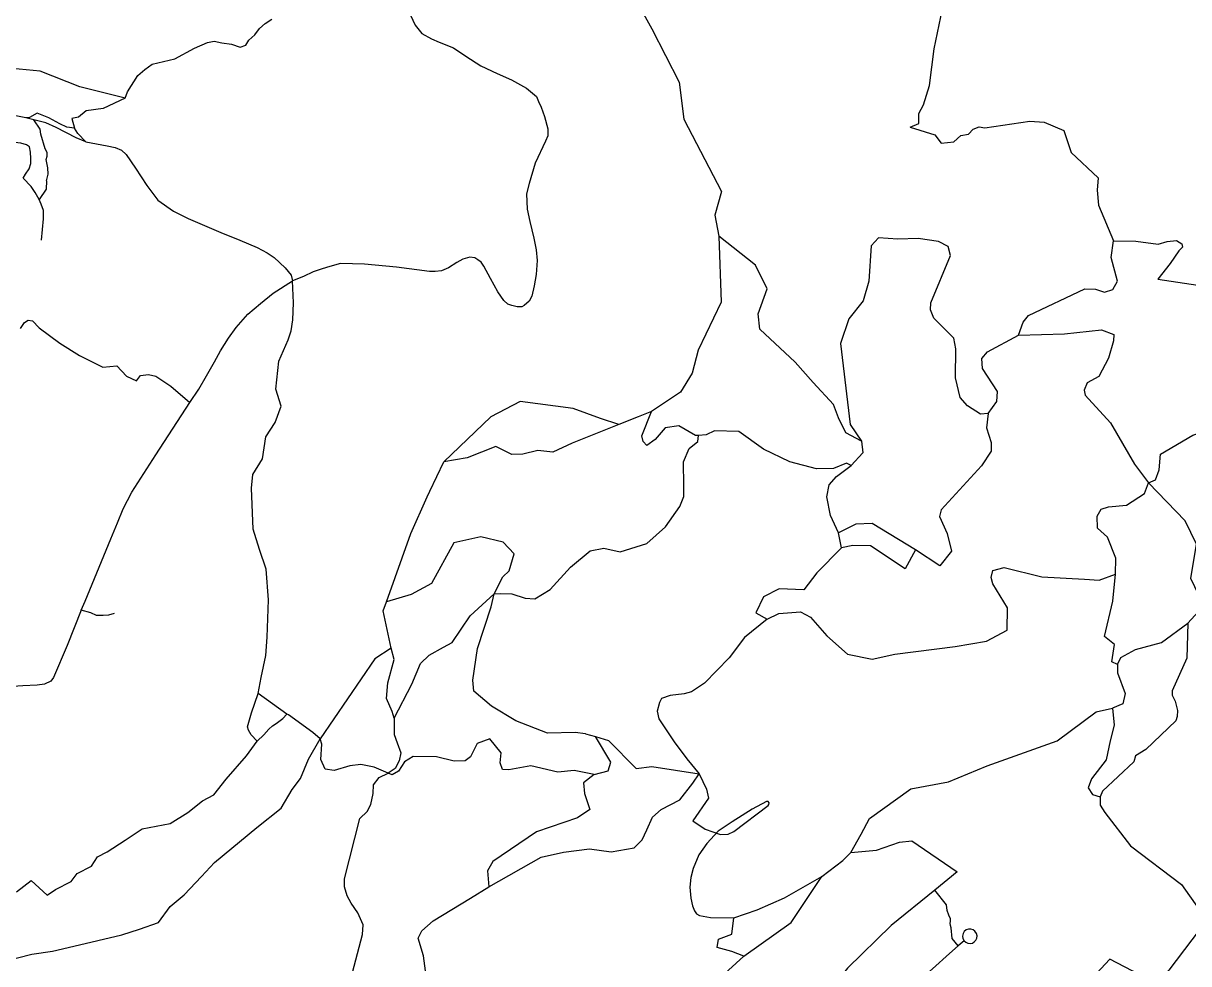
# Model space of a CAD drawing. Header units: inches. Extents: x 2740922 to 2751091, y 1249500 to 1259683.
# Drawn here: x 2744319 to 2745574, y 1254785 to 1255798 of the extents above; entities that cross this region are included whole.
import ezdxf

# ---------------------------------------------------------------- set-up
doc = ezdxf.new("R2010")
doc.units = ezdxf.units.IN
doc.header["$MEASUREMENT"] = 0

msp = doc.modelspace()

# ---------------------------------------------------------------- linework, layer by layer
for points in [[(2744732, 1255920.9), (2744730.9, 1255900), (2744730.7, 1255880.2), (2744729.3, 1255869), (2744724, 1255847.9), (2744724.6, 1255833.1), (2744730.1, 1255817.2), (2744736.1, 1255806.4), (2744741.1, 1255795.6), (2744748.3, 1255786.9), (2744758.5, 1255781.1), (2744766.7, 1255777.4), (2744782.4, 1255771.3), (2744795.6, 1255762.5), (2744811.7, 1255752.1), (2744829.2, 1255743.8), (2744844.9, 1255737), (2744860.8, 1255728), (2744871.6, 1255718.9), (2744874, 1255713.7)], [(2744930.3, 1255910.8), (2744946, 1255880.8), (2744960, 1255864.4), (2744972.4, 1255835), (2744996.1, 1255791.7), (2745025.6, 1255734.2), (2745030.5, 1255694.4), (2745071.2, 1255616.4), (2745064, 1255591.1), (2745068.1, 1255568.5)], [(2745274.4, 1255686), (2745283.6, 1255689.7), (2745283.8, 1255700.7), (2745288.6, 1255710), (2745295.3, 1255730.9), (2745300.2, 1255770.2), (2745310.9, 1255822.1)], [(2744428.5, 1255717), (2744431.1, 1255723.8), (2744442.3, 1255741.7), (2744449.9, 1255748), (2744457.5, 1255753.7), (2744482, 1255759.5), (2744503.1, 1255771), (2744517.2, 1255777.1), (2744524.3, 1255778.6), (2744532.7, 1255776.9), (2744543.1, 1255775.2), (2744552.3, 1255772.2), (2744558.7, 1255774.3), (2744561.8, 1255779.5), (2744568.1, 1255785.5), (2744573.2, 1255792.1), (2744579.5, 1255797.4), (2744586.5, 1255802.1)], [(2744428.5, 1255717), (2744379.6, 1255729.4), (2744336.8, 1255746.3), (2744314.2, 1255748.2), (2744303, 1255749.2)], [(2744428.5, 1255717), (2744404.9, 1255706), (2744386.5, 1255703.3), (2744378.3, 1255696.6), (2744371.2, 1255695.2), (2744374, 1255684.9)], [(2744321.5, 1255695.8), (2744295.1, 1255701.2), (2744277.3, 1255705), (2744258.3, 1255708.5)], [(2744874, 1255713.7), (2744876.9, 1255707.3), (2744880.5, 1255697.4), (2744884.1, 1255684.1), (2744884.1, 1255676.5), (2744881.5, 1255670.8), (2744870.3, 1255647), (2744863.9, 1255625.3), (2744861, 1255614.2), (2744861.6, 1255597.7), (2744864.7, 1255584.4), (2744868.8, 1255566.2), (2744871.4, 1255553.9), (2744872.6, 1255542.3), (2744871.3, 1255527.3), (2744869.2, 1255515), (2744866.6, 1255503.8), (2744863.9, 1255498.5), (2744858.5, 1255493.6), (2744855.9, 1255492.3), (2744850.9, 1255492.3), (2744845, 1255493.7), (2744840.7, 1255495.3), (2744836.5, 1255499), (2744830, 1255508.5), (2744822, 1255522.7), (2744814.9, 1255536.2), (2744812.2, 1255540.3), (2744808.7, 1255542.9), (2744805.2, 1255545), (2744799.8, 1255545.9), (2744792.5, 1255543.7), (2744785.9, 1255540.1), (2744777, 1255534.2), (2744769.5, 1255531.1), (2744762.4, 1255530.5), (2744756.3, 1255530.4), (2744720.8, 1255535.2), (2744686.5, 1255538.3), (2744660.6, 1255538.9), (2744646.7, 1255535.2), (2744638.5, 1255532.7), (2744631.1, 1255530), (2744620.7, 1255525), (2744608.7, 1255520.2)], [(2744374, 1255684.9), (2744365.6, 1255686), (2744358, 1255689.3), (2744346.2, 1255696.1), (2744333.8, 1255701), (2744325.5, 1255696.3), (2744321.5, 1255695.8)], [(2744330.1, 1255693.7), (2744321.5, 1255695.8)], [(2744343.7, 1255627.9), (2744345.7, 1255635.2), (2744345.3, 1255642.1), (2744343.4, 1255650.9), (2744344.6, 1255654.8), (2744344.5, 1255658.6), (2744342.5, 1255662.5), (2744337.6, 1255678.5), (2744336.8, 1255683.6), (2744330.1, 1255693.7)], [(2744386.1, 1255669.9), (2744375.8, 1255674.5), (2744354.2, 1255685.6), (2744343.1, 1255690.5), (2744330.1, 1255693.7)], [(2745274.4, 1255686), (2745300.9, 1255677.5), (2745307.8, 1255668.8), (2745321.5, 1255670.1), (2745328.9, 1255676.8), (2745337.1, 1255678.4), (2745342.2, 1255683.8), (2745348.7, 1255686.1), (2745354.9, 1255685), (2745403.4, 1255692.4), (2745418.6, 1255691.3), (2745439.9, 1255682.4)], [(2744386.1, 1255669.9), (2744377.4, 1255679.2), (2744374, 1255684.9)], [(2745439.9, 1255682.4), (2745448, 1255658.5), (2745476.9, 1255631.4), (2745475.7, 1255617.9), (2745477.4, 1255601.7), (2745493.4, 1255563.3)], [(2744318.8, 1255631.1), (2744321.2, 1255635.1), (2744325.1, 1255641), (2744326.9, 1255646.9), (2744326.9, 1255652.2), (2744326.4, 1255658.9), (2744325.6, 1255664.6), (2744322.1, 1255667), (2744316.1, 1255668.8), (2744309.8, 1255669.3), (2744302.8, 1255669.3), (2744294.5, 1255669.8), (2744286.2, 1255669.2), (2744276.8, 1255668.7), (2744269, 1255667.8), (2744257.6, 1255667.1)], [(2744386.1, 1255669.9), (2744409.1, 1255665.7), (2744417.6, 1255663.8), (2744424.5, 1255661.2), (2744429.7, 1255656.4), (2744439.8, 1255641.8), (2744451.7, 1255623), (2744463.9, 1255607.4), (2744480.7, 1255595.4), (2744496.3, 1255587.5), (2744531.7, 1255572.3), (2744552.1, 1255564.2), (2744570.9, 1255556.3), (2744581.5, 1255550.6), (2744589.1, 1255545.4), (2744601.1, 1255534.3), (2744607.3, 1255526.5), (2744608.7, 1255520.2)], [(2744335.8, 1255607.8), (2744331.5, 1255615.4), (2744327.4, 1255621.9), (2744318.8, 1255631.1)], [(2744343.7, 1255627.9), (2744343.3, 1255619), (2744335.8, 1255607.8)], [(2744340.4, 1255596.1), (2744338, 1255603.1), (2744335.8, 1255607.8)], [(2744338.5, 1255564.3), (2744340.4, 1255587.2), (2744340.4, 1255596.1)], [(2745068.1, 1255568.5), (2745070.8, 1255497.4), (2745046, 1255445.5), (2745039.5, 1255420.8), (2745027, 1255400.5), (2744995.8, 1255379.7)], [(2745221.8, 1255347.5), (2745204.9, 1255356.6), (2745197.1, 1255372.9), (2745191.9, 1255387.2), (2745169.9, 1255410.8), (2745150.3, 1255432.8), (2745112.4, 1255468.2), (2745110.6, 1255484.8), (2745120.2, 1255511.6), (2745107.8, 1255537.3), (2745068.1, 1255568.5)], [(2745261.1, 1255565.1), (2745250.6, 1255566.1), (2745240.4, 1255566.6), (2745232.5, 1255557.9), (2745229.8, 1255520), (2745223.7, 1255498.9), (2745208.3, 1255479.4), (2745199.4, 1255452.7), (2745209.8, 1255365.7), (2745221.8, 1255347.5)], [(2745318, 1255547.7), (2745315.4, 1255557.4), (2745304.8, 1255562.6), (2745283, 1255566.1), (2745261.1, 1255565.1)], [(2745391.2, 1255461.9), (2745396, 1255475.8), (2745401.8, 1255482.9), (2745462.6, 1255511.9), (2745473.9, 1255511.2), (2745483.7, 1255508.3), (2745492.8, 1255511.1), (2745497.6, 1255519.9), (2745491, 1255545.4), (2745493.4, 1255563.3)], [(2745493.4, 1255563.3), (2745517.4, 1255563.2), (2745541.6, 1255559.7), (2745551.1, 1255562.6), (2745561.5, 1255563.9), (2745567.1, 1255560.2), (2745567.8, 1255556.5), (2745563.9, 1255552.7), (2745554.6, 1255538.9), (2745541.1, 1255522.2), (2745584.4, 1255515.5), (2745621.4, 1255506.1), (2745641.4, 1255504.5), (2745654, 1255509.1)], [(2745358.5, 1255377.4), (2745350.1, 1255376.8), (2745336, 1255385.7), (2745328.1, 1255394.7), (2745323.3, 1255415.7), (2745323.7, 1255447.2), (2745321.4, 1255458.4), (2745299.8, 1255480.1), (2745296.2, 1255489), (2745296.8, 1255496.5), (2745318, 1255547.7)], [(2744498.2, 1255389.4), (2744507.9, 1255403.8), (2744516.1, 1255417.9), (2744524.8, 1255433.2), (2744531.4, 1255444.9), (2744539.7, 1255458.5), (2744548.1, 1255470.2), (2744560.8, 1255484.6), (2744574.3, 1255496.1), (2744588.1, 1255507), (2744608.7, 1255520.2)], [(2744580.5, 1255209.6), (2744573.2, 1255230.9), (2744566.3, 1255252.9), (2744564.8, 1255297), (2744566.1, 1255311.7), (2744576.6, 1255328.6), (2744580, 1255352.2), (2744590.3, 1255367.8), (2744596.5, 1255385.2), (2744590.7, 1255403.8), (2744594, 1255433.9), (2744604, 1255456.9), (2744607.4, 1255466.5), (2744609.3, 1255478.3), (2744609.9, 1255496.8), (2744608.7, 1255520.2)], [(2744315.9, 1255468.9), (2744320.2, 1255475.5), (2744323.9, 1255477.9), (2744328.8, 1255477.1), (2744335.9, 1255469.8), (2744358.3, 1255453.1), (2744379.5, 1255439.9), (2744404.4, 1255427.3), (2744419.5, 1255428.7), (2744429.9, 1255417.8), (2744440.7, 1255412.7), (2744445.2, 1255418.4), (2744453.5, 1255419.4), (2744461.7, 1255417.7), (2744477.7, 1255407), (2744498.2, 1255389.4)], [(2745391.2, 1255461.9), (2745440.5, 1255463.4), (2745480.6, 1255467.6), (2745493.8, 1255462.5)], [(2745358.5, 1255377.4), (2745367.8, 1255390.3), (2745368.3, 1255401.1), (2745352.3, 1255426), (2745351.7, 1255436.7), (2745357.6, 1255443.8), (2745391.2, 1255461.9)], [(2745493.8, 1255462.5), (2745493.5, 1255455.8), (2745487.9, 1255437.2), (2745477.5, 1255417.4), (2745465.2, 1255410.6), (2745461.7, 1255402.4), (2745463, 1255397.2), (2745490.3, 1255367.4), (2745516, 1255323), (2745531, 1255302.9)], [(2744960.3, 1255365.4), (2744940.7, 1255372), (2744911.2, 1255382.9), (2744854.1, 1255390.3), (2744822.6, 1255373.7), (2744771.8, 1255325.2)], [(2745531, 1255302.9), (2745538.6, 1255306), (2745542.6, 1255316.6), (2745544, 1255333.5), (2745579, 1255354.1), (2745603.7, 1255362.2), (2745633.4, 1255379.3), (2745682.3, 1255394.2)], [(2744381.3, 1255165.4), (2744385.3, 1255175.3), (2744413.1, 1255242.3), (2744420.1, 1255259.6), (2744426.3, 1255274.6), (2744435.7, 1255292.5), (2744461.5, 1255332.8), (2744498.2, 1255389.4)], [(2744995.8, 1255379.7), (2744981.4, 1255373.7), (2744960.3, 1255365.4)], [(2745046.4, 1255353.9), (2745043.1, 1255353.8), (2745025, 1255364.2), (2745010.4, 1255362.1), (2744999.6, 1255349.5), (2744990.8, 1255343.1), (2744986.5, 1255347.4), (2744985.3, 1255353.3), (2744995.8, 1255379.7)], [(2745358.5, 1255377.4), (2745356.5, 1255362), (2745361.6, 1255346.1), (2745361.8, 1255336.7), (2745351.2, 1255320.9), (2745307.7, 1255273.6), (2745305.9, 1255266.6), (2745314.2, 1255248), (2745319, 1255229), (2745306.4, 1255213.4), (2745280.1, 1255230.7)], [(2744960.3, 1255365.4), (2744910, 1255345.4), (2744889.3, 1255335.8), (2744873, 1255337.5), (2744857.1, 1255333.6), (2744845.1, 1255333.4), (2744827.8, 1255342), (2744797.2, 1255329.5), (2744771.8, 1255325.2)], [(2744826, 1255183.2), (2744833, 1255183.5), (2744845, 1255183.3), (2744859.4, 1255178.5), (2744869.9, 1255177.8), (2744886.6, 1255187.7), (2744908.2, 1255211.8), (2744929.7, 1255229.4), (2744944.2, 1255232.4), (2744961.9, 1255228.5), (2744990.8, 1255237.3), (2745010.7, 1255255.2), (2745026.1, 1255277.2), (2745030.6, 1255288), (2745030.4, 1255299.4), (2745030, 1255325.4), (2745036.1, 1255339.8), (2745045.4, 1255347.4), (2745046.4, 1255353.9)], [(2745210.9, 1255321.5), (2745205.7, 1255323.9), (2745191.6, 1255318.3), (2745173.5, 1255317.9), (2745144.8, 1255325.3), (2745116.3, 1255339), (2745089.8, 1255358), (2745063.5, 1255358.9), (2745054.5, 1255354.3), (2745046.4, 1255353.9)], [(2745221.8, 1255347.5), (2745223.5, 1255335.2), (2745210.9, 1255321.5)], [(2744754, 1255287.8), (2744756.7, 1255293.9), (2744771.8, 1255325.2)], [(2745197.3, 1255249), (2745188.6, 1255267.7), (2745184.6, 1255287.5), (2745187, 1255300.6), (2745194.9, 1255309.6), (2745210.9, 1255321.5)], [(2745495.7, 1255204.4), (2745495.8, 1255221.7), (2745487.1, 1255244.3), (2745476.1, 1255253.8), (2745475.8, 1255266.8), (2745480.2, 1255274.5), (2745488.2, 1255276.8), (2745507.5, 1255278.7), (2745526.9, 1255291.1), (2745531, 1255302.9)], [(2745582.9, 1255236.5), (2745570.8, 1255261.8), (2745531, 1255302.9)], [(2744710, 1255174.7), (2744736.4, 1255248.2), (2744754, 1255287.8)], [(2745280.1, 1255230.7), (2745233.5, 1255258.9), (2745215.9, 1255258.1), (2745204.3, 1255252.3), (2745197.3, 1255249)], [(2744826, 1255183.2), (2744835.3, 1255201.5), (2744842.2, 1255208.1), (2744847.7, 1255226.4), (2744835.9, 1255238.9), (2744811.8, 1255244.5), (2744782.6, 1255238), (2744758.6, 1255194.3), (2744736.8, 1255182.3), (2744710, 1255174.7)], [(2745200.2, 1255232.7), (2745197.3, 1255249)], [(2745200.2, 1255232.7), (2745173.7, 1255205.8), (2745159.9, 1255187.6), (2745133.3, 1255188.5), (2745116.5, 1255179.9), (2745107.9, 1255162.6), (2745120.4, 1255155.7)], [(2745280.1, 1255230.7), (2745268.8, 1255210.1), (2745231.8, 1255235), (2745212.5, 1255235.3), (2745200.2, 1255232.7)], [(2745573.7, 1255151.6), (2745585, 1255164.2), (2745585.4, 1255181.7), (2745576.8, 1255199.7), (2745582.9, 1255236.5)], [(2744572, 1255075.8), (2744575, 1255092.9), (2744580.1, 1255116.6), (2744581.7, 1255136.6), (2744583, 1255176.8), (2744580.5, 1255209.6)], [(2745120.4, 1255155.7), (2745132.7, 1255162), (2745156.2, 1255163.7), (2745167.1, 1255158.2), (2745184.6, 1255138), (2745206.8, 1255118.3), (2745233.3, 1255112.6), (2745257.7, 1255118), (2745323, 1255126.4), (2745356.7, 1255132.1), (2745378.7, 1255143.9), (2745379.1, 1255168.1), (2745363.5, 1255193.8), (2745361.6, 1255200.7), (2745363.6, 1255208.4), (2745375.7, 1255211.7), (2745416.3, 1255201.6), (2745462.1, 1255198.9)], [(2745462.1, 1255198.9), (2745477.9, 1255197.8), (2745495.7, 1255204.4)], [(2745497.8, 1255106.9), (2745491.8, 1255110), (2745494.7, 1255128.6), (2745483.9, 1255137.3), (2745492.9, 1255175.4), (2745495.7, 1255204.4)], [(2744718.3, 1255049.3), (2744737.3, 1255085.8), (2744746.6, 1255108.1), (2744756.1, 1255117.2), (2744771.7, 1255125.6), (2744780.9, 1255130.6), (2744800.2, 1255159.4), (2744826, 1255183.2)], [(2744924.4, 1255032.2), (2744913.3, 1255033.8), (2744883.6, 1255033.1), (2744849.6, 1255046.3), (2744823.4, 1255062.3), (2744804.1, 1255078.3), (2744803, 1255090), (2744808.2, 1255124.3), (2744822.9, 1255169.3), (2744826, 1255183.2)], [(2744381.3, 1255165.4), (2744365.9, 1255127.4), (2744351.2, 1255093.1), (2744348.4, 1255089.1), (2744341.6, 1255085.8), (2744333.6, 1255084.8), (2744318.3, 1255084.2), (2744262.7, 1255080.4), (2744158.8, 1255073.2)], [(2744397.6, 1255159.9), (2744391.5, 1255162.6), (2744381.3, 1255165.4)], [(2744715.2, 1255124.8), (2744706.4, 1255164.7), (2744710, 1255174.7)], [(2744416.6, 1255161.8), (2744410.6, 1255160.2), (2744404.9, 1255159.7), (2744397.6, 1255159.9)], [(2745120.4, 1255155.7), (2745095.8, 1255136), (2745079.3, 1255114.2), (2745052.6, 1255086.9), (2745038.9, 1255077.7), (2745030.8, 1255075.5), (2745015.9, 1255073.8), (2745006.5, 1255070.5), (2745004.4, 1255066), (2745001.6, 1255056.9), (2745003.4, 1255048.5), (2745020.2, 1255023.9), (2745033.8, 1255005.3), (2745047, 1254989.4)], [(2745573.7, 1255151.6), (2745572.5, 1255113.9), (2745556.6, 1255078.7), (2745556.6, 1255074.1), (2745559.9, 1255067.7), (2745562.5, 1255057.6), (2745562.2, 1255050.9), (2745560.5, 1255046.3), (2745528.4, 1255015.3), (2745517.3, 1255008.7), (2745515.2, 1255002.1), (2745481.6, 1254970.5), (2745479.2, 1254964.4)], [(2745497.8, 1255106.9), (2745501.2, 1255114.5), (2745517.2, 1255123.2), (2745545.2, 1255130.8), (2745573.7, 1255151.6)], [(2744715.2, 1255124.8), (2744697.4, 1255113.2), (2744638.5, 1255026.9)], [(2744716.3, 1255056.3), (2744710, 1255070.3), (2744711.4, 1255087.4), (2744718.3, 1255112.5), (2744715.2, 1255124.8)], [(2745497.8, 1255106.9), (2745497.6, 1255097.9), (2745506, 1255075.8), (2745503.4, 1255064.6), (2745492.2, 1255060.1)], [(2744570.8, 1255024.6), (2744564.4, 1255031.1), (2744561.4, 1255036.2), (2744560.2, 1255039.9), (2744564.8, 1255054.9), (2744572, 1255075.8)], [(2744602.9, 1255053.4), (2744572, 1255075.8)], [(2744570.8, 1255024.6), (2744577.8, 1255031.3), (2744583.2, 1255037.5), (2744587.4, 1255040.8), (2744591.2, 1255043.6), (2744598.4, 1255048.7), (2744602.9, 1255053.4)], [(2744638.5, 1255026.9), (2744630.6, 1255033.8), (2744604.4, 1255052.7), (2744602.9, 1255053.4)], [(2744718.3, 1255049.3), (2744716.3, 1255056.3)], [(2745357.3, 1254997.9), (2745432.8, 1255024.7), (2745474.7, 1255056), (2745492.2, 1255060.1)], [(2745492.2, 1255060.1), (2745494.1, 1255041.7), (2745489.8, 1255024.8), (2745485.7, 1255004.5), (2745469.8, 1254983.7), (2745466, 1254974.2), (2745470.7, 1254966.9), (2745479.2, 1254964.4)], [(2744718.3, 1255049.3), (2744718.4, 1255031.8), (2744721.6, 1255022.6), (2744725.6, 1255011.9), (2744723.9, 1255003.3), (2744719.3, 1254995), (2744711.8, 1254989.9)], [(2744298.4, 1254787.4), (2744327.8, 1254795.1), (2744350.4, 1254798.1), (2744373.2, 1254803.5), (2744424.9, 1254815.9), (2744443.8, 1254821.8), (2744464.4, 1254829.2), (2744477.1, 1254846.2), (2744492.2, 1254859), (2744510.7, 1254878.5), (2744524.9, 1254893.8), (2744570.5, 1254931.6), (2744596.8, 1254952.4), (2744608.4, 1254972.5), (2744617.4, 1254984.4), (2744626, 1255005.1), (2744638.5, 1255026.9)], [(2744711.8, 1254989.9), (2744696.7, 1254996.5), (2744682.3, 1254999.4), (2744670.6, 1254998), (2744653.6, 1254992.9), (2744644.2, 1254994.2), (2744639.5, 1255004.7), (2744640.5, 1255021.2), (2744638.5, 1255026.9)], [(2744933.8, 1254988.5), (2744912.4, 1254992.7), (2744894.6, 1254990.9), (2744865.6, 1254997.8), (2744841.9, 1254993.5), (2744835.1, 1254994), (2744832.5, 1255001.2), (2744833.5, 1255011.7), (2744821.5, 1255027.1), (2744807.7, 1255021.8), (2744800.7, 1255007.6), (2744794.7, 1255003.2), (2744783, 1255002.9), (2744763.9, 1255007.6), (2744738.7, 1255008.1), (2744729.4, 1255002.2), (2744723.1, 1254992.3), (2744716.2, 1254988.2), (2744711.8, 1254989.9)], [(2744924.4, 1255032.2), (2744935.4, 1255029.6)], [(2744933.8, 1254988.5), (2744949, 1254992.6), (2744951.7, 1255001.9), (2744935.4, 1255029.6)], [(2744935.4, 1255029.6), (2744949.2, 1255025.3), (2744979, 1254995), (2744996, 1254997), (2745047, 1254989.4)], [(2744311.3, 1254862.3), (2744327.2, 1254874.3), (2744344.4, 1254858.6), (2744353.6, 1254864.5), (2744370.4, 1254873.2), (2744376.9, 1254881.9), (2744392.4, 1254889.9), (2744398.9, 1254899.8), (2744409, 1254905.2), (2744428.4, 1254917.9), (2744446.7, 1254930.1), (2744477, 1254935.7), (2744496, 1254947.7), (2744511.9, 1254960), (2744524.2, 1254966.6), (2744537.3, 1254983.4), (2744559.1, 1255008.8), (2744570.8, 1255024.6)], [(2744614.3, 1254681.4), (2744606.1, 1254687.7), (2744599.3, 1254698.6), (2744602, 1254709.9), (2744610.4, 1254718.5), (2744636.9, 1254723.6), (2744654.8, 1254734.7), (2744666.4, 1254747.8), (2744684.1, 1254816), (2744685, 1254826.7), (2744679.1, 1254839.4), (2744672, 1254849.9), (2744667.9, 1254857.8), (2744665, 1254867.6), (2744664.7, 1254876.2), (2744681.4, 1254941.1), (2744689.2, 1254948.5), (2744693.2, 1254956.3), (2744695.6, 1254967.9), (2744696, 1254977.5), (2744702.3, 1254985.4), (2744711.8, 1254989.9)], [(2744933.8, 1254988.5), (2744922.4, 1254979.7), (2744923.5, 1254968.2), (2744929.1, 1254950.8), (2744915.9, 1254942), (2744871.9, 1254926.8), (2744824.6, 1254894.8), (2744818.9, 1254884.6), (2744820.4, 1254867.6)], [(2744820.4, 1254867.6), (2744876.7, 1254899.4), (2744901, 1254904.8), (2744928.7, 1254908.3), (2744952.2, 1254905.2), (2744977, 1254909.7), (2744985.5, 1254918.2), (2744990.6, 1254928.8), (2744996.7, 1254942.6), (2745006.2, 1254950.8), (2745026.3, 1254961.2), (2745040.3, 1254979.2), (2745047, 1254989.4)], [(2745047, 1254989.4), (2745055, 1254972.9), (2745056.9, 1254962.9), (2745040.1, 1254938.7), (2745053.5, 1254929.7), (2745069.9, 1254923.9), (2745078.4, 1254924.4), (2745084.4, 1254927.3), (2745121.3, 1254955.2), (2745122.2, 1254956.3), (2745122.6, 1254957.9), (2745121.4, 1254959.4), (2745119.4, 1254959.6), (2745104.2, 1254951.2), (2745082.5, 1254937.5), (2745067.5, 1254927.5), (2745055.3, 1254914.3), (2745046.5, 1254901.9), (2745040.6, 1254887.1), (2745038.2, 1254877.5), (2745037, 1254867.3), (2745037.9, 1254855.4), (2745039.7, 1254847), (2745041.9, 1254841.8), (2745044.2, 1254838.4), (2745047.2, 1254836.5), (2745059.3, 1254834.5), (2745084.3, 1254834.1)], [(2745221.6, 1254924.1), (2745230.7, 1254941), (2745275.2, 1254973.2), (2745315.8, 1254980.7), (2745357.3, 1254997.9)], [(2745479.2, 1254964.4), (2745479.2, 1254955.5), (2745484.2, 1254947.5), (2745511.7, 1254911.8), (2745566.9, 1254870.2), (2745585.6, 1254843), (2745594.9, 1254832.7)], [(2745210.6, 1254904.6), (2745221.6, 1254924.1)], [(2745210.6, 1254904.6), (2745238.1, 1254907.1), (2745262.7, 1254915.5), (2745276, 1254916.9), (2745325, 1254883.6)], [(2745179.1, 1254878.5), (2745201.7, 1254895.8), (2745210.6, 1254904.6)], [(2745084.3, 1254834.1), (2745109.5, 1254842.9), (2745139, 1254855.5), (2745179.1, 1254878.5)], [(2745095.1, 1254792.9), (2745146, 1254829.1), (2745179.1, 1254878.5)], [(2745325, 1254883.6), (2745300.8, 1254864)], [(2744663.9, 1254668.7), (2744721.3, 1254713.8), (2744737.5, 1254731.8), (2744746.9, 1254746), (2744753.4, 1254766.4), (2744749.9, 1254793.3), (2744744.2, 1254812.1), (2744748.3, 1254820.3), (2744760.4, 1254830.9), (2744800.6, 1254855.2), (2744820.4, 1254867.6)], [(2745300.8, 1254864), (2745253.9, 1254826), (2745206.7, 1254779.8), (2745132, 1254685.7), (2745112.7, 1254666.1), (2745097.5, 1254656.7), (2745080.2, 1254644), (2745080.6, 1254626.8)], [(2745326.2, 1254803.9), (2745319.5, 1254811.7), (2745318.6, 1254823.3), (2745317.7, 1254825.7), (2745317.4, 1254828.3), (2745318, 1254830.2), (2745317.7, 1254833.1), (2745315.9, 1254837.1), (2745314.2, 1254842.2), (2745313.5, 1254848), (2745300.8, 1254864)], [(2745095.1, 1254792.9), (2745082.2, 1254797.8), (2745066.5, 1254802.3), (2745067.7, 1254811.2), (2745082.2, 1254816.4), (2745084.3, 1254834.1)], [(2745594.9, 1254832.7), (2745552.9, 1254777.8), (2745544.9, 1254770.1), (2745529.9, 1254770.4), (2745513.6, 1254776.9)], [(2745332.4, 1254809.5), (2745334.2, 1254807.8), (2745336.5, 1254806.8), (2745338.9, 1254806.5), (2745341.4, 1254807), (2745343.5, 1254808.3), (2745345.2, 1254810.1), (2745346.2, 1254812.4), (2745346.4, 1254814.9), (2745345.8, 1254817.3), (2745344.2, 1254819.8), (2745342.4, 1254821.1), (2745339.9, 1254822), (2745337.2, 1254822), (2745334.7, 1254821.1), (2745332.6, 1254819.4), (2745331.3, 1254817.1), (2745330.7, 1254814.5), (2745331.1, 1254811.9), (2745332.4, 1254809.5)], [(2745326.2, 1254803.9), (2745316.8, 1254795.6), (2745298.4, 1254779.1), (2745264.2, 1254749), (2745230.4, 1254718.1), (2745192.9, 1254684.3), (2745165.2, 1254665.2), (2745138.4, 1254651.7), (2745109.7, 1254638.8), (2745080.6, 1254626.8)], [(2745332.4, 1254809.5), (2745326.2, 1254803.9)], [(2745045.6, 1254747.7), (2745095.1, 1254792.9)], [(2745513.6, 1254776.9), (2745489.5, 1254789.7), (2745475.1, 1254774.1), (2745444.2, 1254739.5), (2745417.1, 1254774.4)]]:
    msp.add_lwpolyline(points)

doc.saveas('drawing.dxf')
